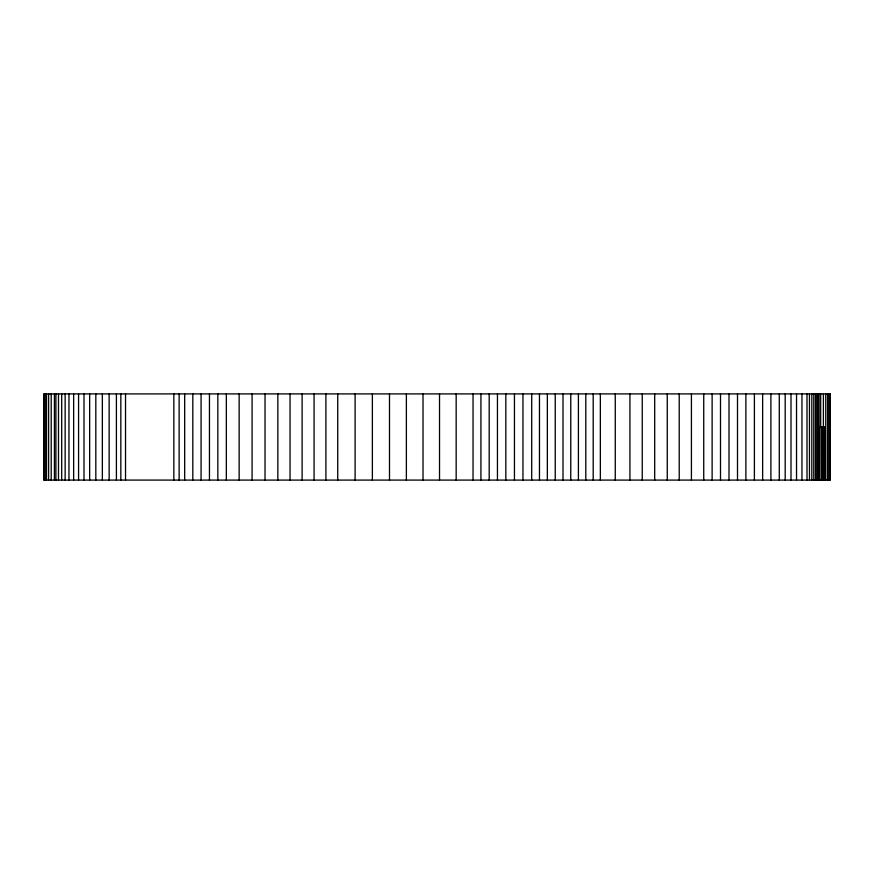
<?xml version="1.0" encoding="UTF-8"?>
<svg xmlns="http://www.w3.org/2000/svg" width="874" height="874" viewBox="0 0 874 874"><rect width="100%" height="100%" fill="white"/><g stroke="black" fill="none" stroke-linecap="round" stroke-linejoin="round"><path stroke-width="1.31" d="M818.042 427.146L825.001 427.146L825.001 480.088M829.929 393.912L829.929 480.088M828.945 393.912L828.945 480.088M827.591 393.912L827.591 480.088M825.744 393.912L825.744 480.088M824.75 427.146L824.63 480.088M824.138 427.146L824.138 480.088M823.395 393.912L823.395 427.572M823.155 427.146L823.155 480.088M823.024 427.146L823.024 480.088M821.549 427.146L821.669 480.088M820.686 393.912L820.686 427.572M819.954 427.146L819.954 480.088M818.84 393.912L818.84 480.088M818.588 393.912L818.72 480.088M817.856 393.912L817.856 480.088M816.873 393.912L816.873 480.088M815.508 393.912L815.508 480.088M813.781 393.912L813.781 480.088M811.815 393.912L811.815 480.088M809.477 393.912L809.477 480.088M807.008 393.912L807.008 480.088M801.961 393.912L801.961 480.088M796.531 393.912L796.531 480.088M790.992 393.912L790.992 480.088M785.191 393.912L785.191 480.088M779.28 393.912L779.28 480.088M770.901 393.912L770.901 480.088M762.641 393.912L762.641 480.088M754.393 393.912L754.393 480.088M745.883 393.912L745.883 480.088M737.503 393.912L737.503 480.088M729.003 393.912L729.003 480.088M720.504 393.912L720.504 480.088M712.124 393.912L712.124 480.088M703.734 393.912L703.734 480.088M691.421 393.912L691.421 480.088M679.218 393.912L679.218 480.088M667.266 393.912L667.266 480.088M654.692 393.912L654.692 480.088M642.248 393.912L642.248 480.088M629.925 393.912L629.925 480.088M615.263 393.912L615.263 480.088M600.351 393.912L600.351 480.088M593.195 393.912L593.195 480.088M585.809 393.912L585.809 480.088M578.413 393.912L578.413 480.088M570.766 393.912L570.766 480.088M563.009 393.912L563.009 480.088M555.241 393.912L555.241 480.088M547.353 393.912L547.353 480.088M539.466 393.912L539.466 480.088M531.709 393.912L531.709 480.088M522.958 393.912L522.958 480.088M514.447 393.912L514.447 480.088M505.827 393.912L505.827 480.088M497.448 393.912L497.448 480.088M489.189 393.912L489.189 480.088M480.929 393.912L480.929 480.088M473.042 393.912L473.042 480.088M456.162 393.912L456.162 480.088M439.524 393.912L439.524 480.088M423.016 393.912L423.016 480.088M406.377 393.912L406.377 480.088M389.498 393.912L389.498 480.088M372.368 393.912L372.368 480.088M355.106 393.912L355.106 480.088M337.735 393.912L337.735 480.088M325.904 393.912L325.904 480.088M314.072 393.912L314.072 480.088M302.12 393.912L302.12 480.088M290.048 393.912L290.048 480.088M277.845 393.912L277.845 480.088M265.03 393.912L265.03 480.088M252.083 393.912L252.083 480.088M239.148 393.912L239.148 480.088M226.333 393.912L226.333 480.088M217.834 393.912L217.834 480.088M209.454 393.912L209.454 480.088M201.075 393.912L201.075 480.088M192.815 393.912L192.815 480.088M184.676 393.912L184.676 480.088M179.137 393.912L179.137 480.088M173.839 393.912L173.839 480.088M125.528 393.912L125.528 480.088M120.841 393.912L120.841 480.088M116.406 393.912L116.406 480.088M109.141 393.912L109.141 480.088M102.356 393.912L102.356 480.088M95.823 393.912L95.823 480.088M89.661 393.912L89.661 480.088M84.002 393.912L84.002 480.088M78.573 393.912L78.573 480.088M73.645 393.912L73.645 480.088M68.959 393.912L68.959 480.088M65.146 393.912L65.146 480.088M61.693 393.912L61.693 480.088M58.492 393.912L58.492 480.088M55.903 393.912L55.903 480.088M54.417 393.912L54.417 480.088M51.216 393.912L51.216 480.088M48.627 393.912L48.627 480.088M46.53 393.912L46.53 480.088M45.175 393.912L45.175 480.088M44.192 393.912L44.192 480.088M830.3 393.912L43.7 393.912L43.7 480.088L830.3 480.088L830.3 393.912"/></g></svg>
